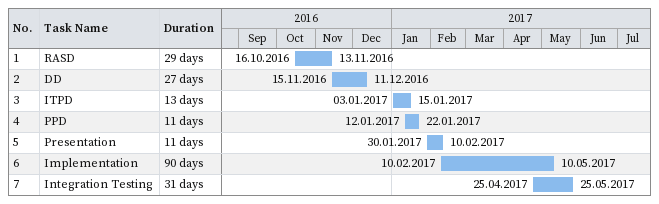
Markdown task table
| ID | Task | Duration | Start | Finish |
|---|---|---|---|---|
| 1 | RASD | 29d | 2016-10-16 | 2016-11-13 |
| 2 | DD | 27d | 2016-11-15 | 2016-12-11 |
| 3 | ITPD | 13d | 2017-01-03 | 2017-01-15 |
| 4 | PPD | 11d | 2017-01-12 | 2017-01-22 |
| 5 | Presentation | 11d | 2017-01-30 | 2017-02-10 |
| 6 | Implementation | 90d | 2017-02-10 | 2017-05-10 |
| 7 | Integration Testing | 31d | 2017-04-25 | 2017-05-25 |
